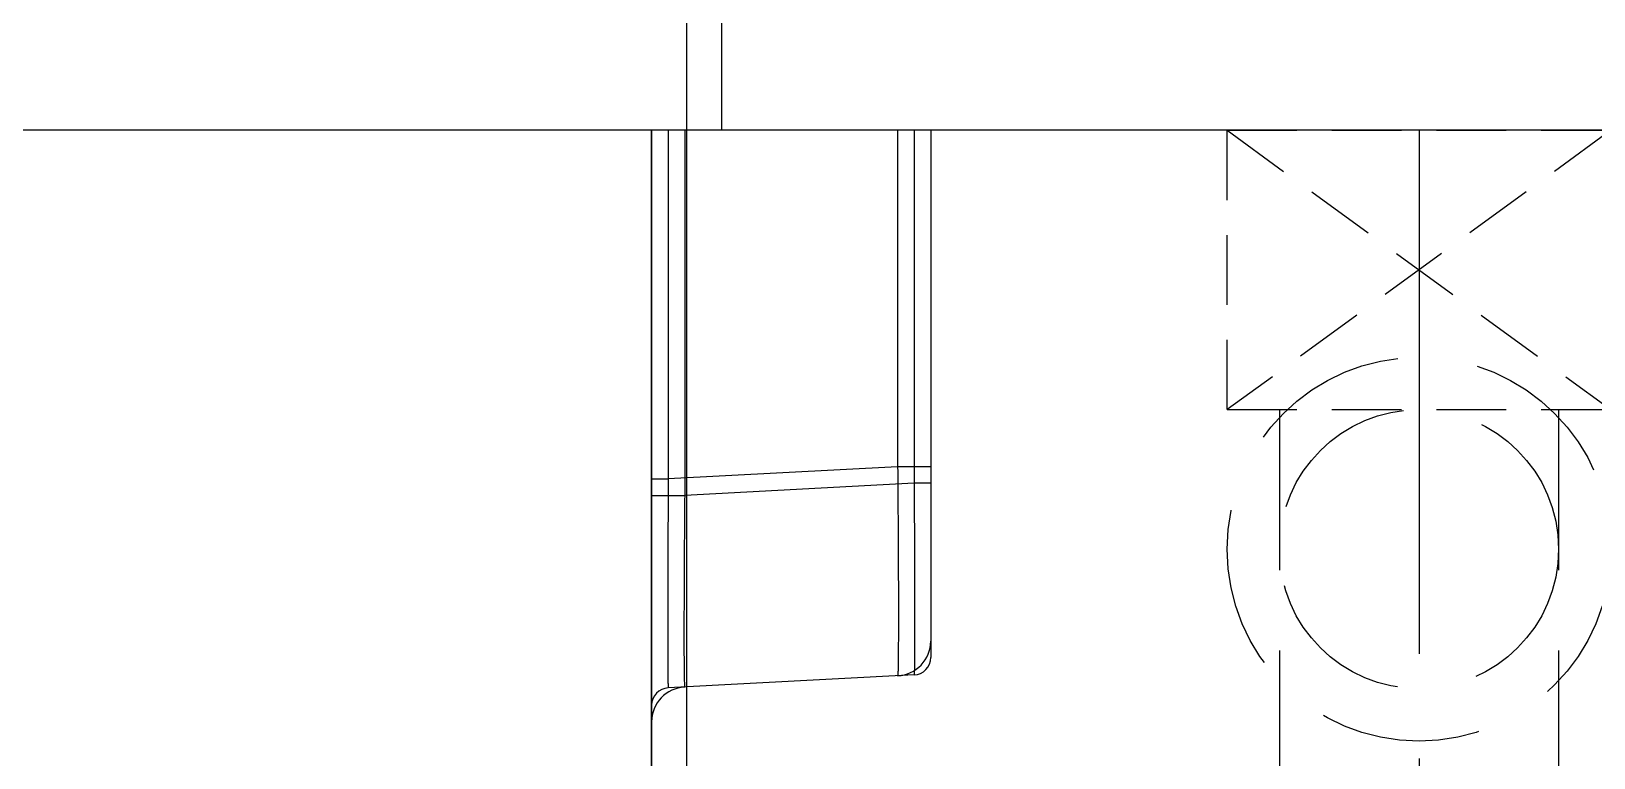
# Model space of a CAD drawing. Header units: millimetres. Extents: x 23490 to 24685, y -23248 to -22403.
# Drawn here: x 23721.38 to 23766.17, y -22533.47 to -22512.65 of the extents above; entities that cross this region are included whole.
import ezdxf

# ---------------------------------------------------------------- set-up
doc = ezdxf.new("R2010")
doc.units = ezdxf.units.MM
doc.header["$LTSCALE"] = 8
doc.linetypes.add('CENTER', pattern=[2, 1.25, -0.25, 0.25, -0.25])
doc.linetypes.add('HIDDEN', pattern=[0.375, 0.25, -0.125])
doc.layers.add('Cav-cor', color=30, linetype='Continuous')
doc.layers.add('WT', color=4, linetype='Continuous')

# ---------------------------------------------------------------- blocks, each defined once
blk = doc.blocks.new('20150513.114825')
at = {"layer": 'WT', "color": 125, "linetype": 'HIDDEN'}
for p, q in [((-5.5, 8), (5.5, 8)), ((5.5, 8), (-5.5, 0)), ((-5.5, 8), (5.5, 0)), ((-5.5, 0), (-5.5, 8)), ((5.5, 0), (5.5, 8)), ((-5.5, 0), (5.5, 0))]:
    blk.add_line(p, q, dxfattribs=at)

msp = doc.modelspace()

# ---------------------------------------------------------------- linework, layer by layer
at = {"linetype": 'Continuous'}
for p, q in [((23740.165, -22463.491), (23740.165, -22515.491)), ((23741.165, -22463.491), (23741.165, -22515.491))]:
    msp.add_line(p, q, dxfattribs=at)
at = {"layer": 'Cav-cor', "color": 241}
for p, q in [((23781.165, -22515.491), (23705.165, -22515.491)), ((23739.165, -22515.491), (23739.165, -22537.688)), ((23739.165, -22537.688), (23739.165, -22515.491)), ((23739.165, -22537.688), (23739.165, -22515.491)), ((23739.639, -22515.491), (23739.639, -22525.474)), ((23740.113, -22515.491), (23740.113, -22525.949)), ((23740.165, -22515.491), (23740.165, -22755.491)), ((23746.217, -22515.491), (23746.217, -22525.129)), ((23746.691, -22515.491), (23746.691, -22525.604)), ((23747.165, -22515.491), (23747.165, -22530.597)), ((23746.217, -22525.129), (23739.639, -22525.474)), ((23747.165, -22525.129), (23746.217, -22525.129)), ((23739.165, -22525.474), (23739.639, -22525.474)), ((23739.165, -22525.949), (23740.113, -22525.949)), ((23746.691, -22525.604), (23740.113, -22525.949)), ((23747.165, -22525.604), (23746.691, -22525.604)), ((23746.691, -22531.096), (23739.639, -22531.466))]:
    msp.add_line(p, q, dxfattribs=at)
for centre, radius, start, end in [((23746.165, -22530.123), 1, 273, 0), ((23746.665, -22530.597), 0.5, 273, 0), ((23740.165, -22532.44), 1, 93, 180), ((23739.665, -22531.965), 0.5, 93, 180)]:
    msp.add_arc(centre, radius, start, end, dxfattribs=at)
for points, knots in [([(23746.217, -22525.129), (23746.221, -22525.519), (23746.227, -22526.283), (23746.234, -22527.393), (23746.237, -22528.27), (23746.239, -22528.918), (23746.239, -22529.352), (23746.239, -22529.746), (23746.238, -22530.095), (23746.236, -22530.396), (23746.234, -22530.616), (23746.232, -22530.766), (23746.231, -22530.858), (23746.229, -22530.937), (23746.227, -22531.001), (23746.225, -22531.051), (23746.223, -22531.084), (23746.221, -22531.103), (23746.22, -22531.113), (23746.219, -22531.118), (23746.218, -22531.121), (23746.217, -22531.121)], [0, 0, 0, 0, 0.195049, 0.382608, 0.555472, 0.634283, 0.706986, 0.772874, 0.831321, 0.881754, 0.923704, 0.941363, 0.956756, 0.96985, 0.980611, 0.989011, 0.995037, 0.997158, 0.998685, 0.999622, 1, 1, 1, 1]), ([(23739.639, -22525.474), (23739.637, -22525.864), (23739.634, -22526.628), (23739.631, -22527.738), (23739.629, -22528.616), (23739.628, -22529.264), (23739.628, -22529.699), (23739.628, -22530.093), (23739.629, -22530.442), (23739.63, -22530.743), (23739.631, -22530.963), (23739.632, -22531.112), (23739.632, -22531.204), (23739.633, -22531.282), (23739.634, -22531.347), (23739.635, -22531.391), (23739.636, -22531.42), (23739.636, -22531.436), (23739.637, -22531.448), (23739.637, -22531.458), (23739.638, -22531.462), (23739.638, -22531.466), (23739.639, -22531.466)], [0, 0, 0, 0, 0.195073, 0.382717, 0.555709, 0.634587, 0.707347, 0.773274, 0.831733, 0.882157, 0.924066, 0.941701, 0.957065, 0.970123, 0.980846, 0.989208, 0.992498, 0.995192, 0.997288, 0.998786, 0.999687, 1, 1, 1, 1]), ([(23740.113, -22525.949), (23740.109, -22526.306), (23740.103, -22527.007), (23740.098, -22527.87), (23740.094, -22528.531), (23740.093, -22528.992), (23740.092, -22529.424), (23740.091, -22529.822), (23740.091, -22530.183), (23740.092, -22530.503), (23740.094, -22530.742), (23740.095, -22530.911), (23740.097, -22531.02), (23740.098, -22531.117), (23740.1, -22531.202), (23740.102, -22531.273), (23740.103, -22531.332), (23740.105, -22531.373), (23740.107, -22531.399), (23740.108, -22531.414), (23740.109, -22531.425), (23740.11, -22531.434), (23740.111, -22531.438), (23740.112, -22531.441), (23740.113, -22531.441)], [0, 0, 0, 0, 0.195132, 0.382797, 0.471555, 0.55577, 0.634627, 0.707359, 0.773261, 0.831698, 0.882106, 0.904146, 0.924005, 0.941633, 0.956993, 0.970048, 0.980766, 0.989126, 0.992416, 0.995111, 0.997209, 0.998714, 0.999631, 1, 1, 1, 1]), ([(23746.691, -22525.604), (23746.693, -22525.961), (23746.696, -22526.662), (23746.699, -22527.525), (23746.701, -22528.185), (23746.701, -22528.646), (23746.702, -22529.077), (23746.702, -22529.475), (23746.702, -22529.836), (23746.702, -22530.156), (23746.701, -22530.396), (23746.7, -22530.565), (23746.699, -22530.674), (23746.699, -22530.771), (23746.698, -22530.856), (23746.697, -22530.927), (23746.696, -22530.986), (23746.695, -22531.028), (23746.694, -22531.054), (23746.694, -22531.069), (23746.693, -22531.08), (23746.693, -22531.089), (23746.692, -22531.093), (23746.692, -22531.096), (23746.691, -22531.096)], [0, 0, 0, 0, 0.195091, 0.382689, 0.471411, 0.555593, 0.634423, 0.707139, 0.773039, 0.831487, 0.881923, 0.903981, 0.923862, 0.941516, 0.956904, 0.969987, 0.980736, 0.989126, 0.99243, 0.995136, 0.997246, 0.998757, 0.999672, 1, 1, 1, 1])]:
    msp.add_open_spline(points, degree=3, knots=knots, dxfattribs=at)
at = {"layer": 'WT', "color": 125, "linetype": 'CENTER', "ltscale": 1.5}
msp.add_line((23761.165, -22515.491), (23761.165, -22755.491), dxfattribs=at)
at = {"layer": 'WT', "color": 125, "linetype": 'HIDDEN', "ltscale": 2.3}
for p, q in [((23757.165, -22523.491), (23757.165, -22747.491)), ((23765.165, -22523.491), (23765.165, -22696.491))]:
    msp.add_line(p, q, dxfattribs=at)
for radius in [5.5, 4]:
    msp.add_circle((23761.165, -22527.491), radius, dxfattribs=at)

# ---------------------------------------------------------------- block references
msp.add_blockref('20150513.114825', (23761.165, -22523.491), dxfattribs=at)

doc.saveas('drawing.dxf')
